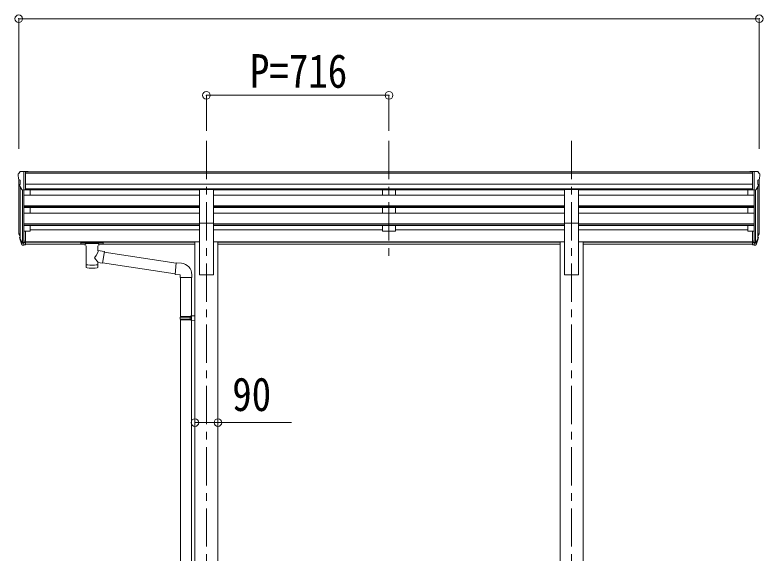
# Model space of a CAD drawing. Units: millimetres at full size, sheet at 1:30. Extents: x -8432 to 8432, y -5820 to 5820.
# Drawn here: x 621 to 3555, y -1357 to 752 of the extents above; entities that cross this region are included whole.
import ezdxf
from ezdxf.enums import TextEntityAlignment as Align

# ---------------------------------------------------------------- set-up
doc = ezdxf.new("R2010")
doc.units = ezdxf.units.MM
doc.header["$LTSCALE"] = 30
doc.header["$PDMODE"] = 32
doc.header["$PDSIZE"] = 30
doc.linetypes.add('CHAIN1', pattern=[8, 5, -1, 1, -1])
for name, color, linetype, lineweight in [('0-1_本体', 5, 'CHAIN1', 9), ('0-3_ELV2', 4, 'Continuous', 9), ('0-6_OTH_LINE', 6, 'Continuous', 9), ('0-9_OUTLINE', 7, 'Continuous', 9)]:
    doc.layers.add(name, color=color, linetype=linetype, lineweight=lineweight)
doc.styles.add('ＭＳ ゴシック', font='')
doc.styles.get('ＭＳ ゴシック').set_extended_font_data('MS Gothic')

msp = doc.modelspace()

# ---------------------------------------------------------------- linework, layer by layer
at = {"layer": '0-1_本体'}
for p, q in [((1372.01, 258.21), (1372.01, -3416.2)), ((2088.01, 258.21), (2088.01, -219.31)), ((2804.01, 258.21), (2804.01, -3416.2))]:
    msp.add_line(p, q, dxfattribs=at)
at = {"layer": '0-3_ELV2'}
for p, q in [((634.01, 129.43), (634.01, 128.8)), ((640.92, 138.24), (636.86, 132.43)), ((644.01, 138.8), (641.68, 138.66)), ((644.01, 138.8), (662.51, 138.8)), ((656.01, 138.8), (656.01, -94.92)), ((662.51, 138.8), (672.51, 138.72)), ((662.51, 66.82), (662.51, 138.8)), ((3513.51, 137.2), (662.51, 137.2)), ((3513.51, 131.98), (662.51, 131.98)), ((672.51, 137.2), (672.51, 138.72)), ((3513.51, 138.8), (3503.51, 138.72)), ((3503.51, 137.2), (3503.51, 138.72)), ((3513.51, 66.82), (3513.51, 138.8)), ((3532.01, 138.8), (3513.51, 138.8)), ((3520.01, 138.8), (3520.01, -94.92)), ((3532.01, 138.8), (3534.35, 138.66)), ((3535.1, 138.24), (3539.17, 132.43)), ((3542.01, 129.43), (3542.01, 128.8)), ((636.01, 108.23), (636.01, -94.56)), ((636.55, 107.62), (641.86, 104.55)), ((642.01, 104.29), (642.01, 88.01)), ((3513.51, 88.45), (662.51, 88.45)), ((3534.01, 104.29), (3534.01, 88.01)), ((3539.48, 107.62), (3534.16, 104.55)), ((3540.01, 108.23), (3540.01, -94.56)), ((648.39, 67.63), (639.39, 83.22)), ((640.98, 80.46), (640.98, -121.26)), ((650.01, 66.29), (650, -139.7)), ((656.01, 65.82), (650.8, 66.14)), ((662.51, 66.82), (656.01, 66.82)), ((3513.51, 70.6), (662.51, 70.6)), ((1344.51, 67.35), (662.51, 67.35)), ((681.01, 67.35), (681.01, 45.29)), ((1344.51, -63.62), (1344.51, 68.17)), ((1344.51, 68.17), (1399.51, 68.17)), ((1399.51, -63.62), (1399.51, 68.17)), ((2776.51, 67.35), (1399.51, 67.35)), ((2063.01, 67.25), (2063.01, 45.39)), ((2113.01, 67.25), (2113.01, 45.39)), ((2776.51, -63.62), (2776.51, 68.17)), ((2776.51, 68.17), (2831.51, 68.17)), ((2831.51, -63.62), (2831.51, 68.17)), ((3513.51, 67.35), (2831.51, 67.35)), ((3495.01, 67.35), (3495.01, 45.29)), ((3513.51, 66.82), (3520.01, 66.82)), ((3520.01, 65.82), (3525.22, 66.14)), ((3526.01, 66.29), (3526.02, -139.7)), ((3527.64, 67.63), (3536.64, 83.22)), ((3535.04, 80.46), (3535.04, -121.26)), ((656.01, 45.29), (1344.51, 45.29)), ((2776.51, 45.29), (1399.51, 45.29)), ((2113.01, 45.39), (2063.01, 45.39)), ((3520.01, 45.29), (2831.51, 45.29)), ((656.01, 3.41), (1344.51, 3.41)), ((656.01, 1.91), (1344.51, 1.91)), ((2776.51, 3.41), (1399.51, 3.41)), ((2776.51, 1.91), (1399.51, 1.91)), ((3520.01, 3.41), (2831.51, 3.41)), ((3520.01, 1.91), (2831.51, 1.91)), ((656.01, -2.4), (1344.51, -2.4)), ((656.01, -24.82), (1344.51, -24.82)), ((681.01, -2.4), (681.01, -24.82)), ((2776.51, -2.4), (1399.51, -2.4)), ((2776.51, -24.82), (1399.51, -24.82)), ((2063.01, -2.4), (2063.01, -24.72)), ((2113.01, -24.72), (2063.01, -24.72)), ((2113.01, -24.72), (2113.01, -2.4)), ((3520.01, -2.4), (2831.51, -2.4)), ((3520.01, -24.82), (2831.51, -24.82)), ((3495.01, -2.4), (3495.01, -24.82)), ((656.01, -66.69), (1344.51, -66.69)), ((656.01, -68.19), (1344.51, -68.19)), ((656.01, -72.51), (1344.51, -72.51)), ((681.01, -72.51), (681.01, -95.55)), ((1344.51, -63.62), (1344.51, -266.2)), ((1344.51, -63.62), (1399.51, -63.62)), ((1399.51, -63.62), (1399.51, -266.2)), ((2776.51, -66.69), (1399.51, -66.69)), ((2776.51, -68.19), (1399.51, -68.19)), ((2776.51, -72.51), (1399.51, -72.51)), ((2063.01, -72.51), (2063.01, -95.55)), ((2113.01, -72.51), (2113.01, -95.55)), ((2776.51, -63.62), (2776.51, -266.2)), ((2776.51, -63.62), (2831.51, -63.62)), ((2831.51, -63.62), (2831.51, -266.2)), ((3520.01, -66.69), (2831.51, -66.69)), ((3520.01, -68.19), (2831.51, -68.19)), ((3520.01, -72.51), (2831.51, -72.51)), ((3495.01, -72.51), (3495.01, -95.55)), ((637.11, -109.11), (640.98, -117.06)), ((637.71, -107.73), (640.98, -114.8)), ((656.01, -94.92), (656.01, -149.69)), ((662.51, -94.92), (656.01, -94.92)), ((662.51, -94.92), (662.51, -148.95)), ((681.01, -95.55), (662.51, -95.55)), ((681.01, -90.61), (1344.51, -90.61)), ((2063.01, -90.61), (1399.51, -90.61)), ((2113.01, -95.55), (2063.01, -95.55)), ((2776.51, -90.61), (2113.01, -90.61)), ((3495.01, -90.61), (2831.51, -90.61)), ((3495.01, -95.55), (3513.51, -95.55)), ((3513.51, -94.92), (3513.51, -148.95)), ((3513.51, -94.92), (3520.01, -94.92)), ((3520.01, -94.92), (3520.01, -149.69)), ((3538.32, -107.73), (3535.04, -114.8)), ((3538.92, -109.11), (3535.04, -117.06)), ((639.42, -120.38), (639.76, -124.79)), ((639.76, -124.79), (648.57, -148.34)), ((640.38, -124.23), (648.57, -140.4)), ((649.58, -139.27), (641.82, -123.87)), ((656.01, -139.95), (650.88, -139.95)), ((656.01, -141.76), (651.17, -141.76)), ((662.51, -135.05), (656.01, -135.05)), ((662.51, -139.93), (656.01, -139.93)), ((662.51, -137.62), (1326.81, -137.62)), ((662.51, -139.02), (1326.81, -139.02)), ((1326.81, -137.2), (1344.51, -137.2)), ((1326.81, -137.2), (1326.81, -2541.2)), ((1417.21, -137.2), (1399.51, -137.2)), ((1417.21, -137.2), (1417.21, -2541.2)), ((2758.81, -137.62), (1417.21, -137.62)), ((2758.81, -139.02), (1417.21, -139.02)), ((2758.81, -137.2), (2776.51, -137.2)), ((2758.81, -137.2), (2758.81, -2541.2)), ((2849.21, -137.2), (2831.51, -137.2)), ((2849.21, -137.2), (2849.21, -2541.2)), ((3513.51, -137.62), (2849.21, -137.62)), ((3513.51, -139.02), (2849.21, -139.02)), ((3513.51, -135.05), (3520.01, -135.05)), ((3513.51, -139.93), (3520.01, -139.93)), ((3520.01, -139.95), (3525.15, -139.95)), ((3520.01, -141.76), (3524.86, -141.76)), ((3526.45, -139.27), (3534.2, -123.87)), ((3535.65, -124.23), (3527.46, -140.4)), ((3536.27, -124.79), (3527.46, -148.34)), ((3536.6, -120.38), (3536.27, -124.79)), ((656.01, -149.69), (651.17, -149.69)), ((662.51, -148.95), (656.01, -148.95)), ((896.51, -146.71), (662.51, -146.71)), ((1326.81, -146.71), (950.51, -146.71)), ((2758.81, -146.71), (1417.21, -146.71)), ((3513.51, -146.71), (2849.21, -146.71)), ((3513.51, -148.95), (3520.01, -148.95)), ((3520.01, -149.69), (3524.86, -149.69)), ((1344.51, -266.2), (1399.51, -266.2)), ((2776.51, -266.2), (2831.51, -266.2))]:
    msp.add_line(p, q, dxfattribs=at)
for centre, radius, start, end in [((637.01, 129.43), 3, 93, 180), ((836.01, 128.8), 202, 180, 184.94904), ((641.74, 137.66), 1, 93.5, 145), ((3534.29, 137.66), 1, 35, 86.5), ((3539.01, 129.43), 3, 0, 87), ((3340.01, 128.8), 202, 355.05096, 0), ((640.92, 111.99), 6.18, 185.7035, 224.99897), ((641.71, 104.29), 0.3, 0, 60), ((3534.31, 104.29), 0.3, 120, 180), ((3535.11, 111.99), 6.18, 315.00103, 354.2965), ((641.98, 84.72), 3, 94.7167, 210), ((641.71, 88.01), 0.3, 274.7167, 0), ((650.99, 69.13), 3, 210, 266.5), ((3525.04, 69.13), 3, 273.5, 330), ((3534.31, 88.01), 0.3, 180, 265.2833), ((3534.04, 84.72), 3, 330, 85.2833), ((665.2, -99.99), 29.53, 186.50806, 197.98144), ((666.6, -98.24), 30.41, 187.1552, 198.19734), ((3509.43, -98.24), 30.41, 341.80266, 352.8448), ((3510.83, -99.99), 29.53, 342.01856, 353.49194)]:
    msp.add_arc(centre, radius, start, end, dxfattribs=at)
for centre, major_axis, ratio, start_param, end_param in [((724.66, -100.43), (-89.06, 1.43), 0.57596, 6.1962358, 6.3678173), ((723.87, -93.75), (87.93, 4.42), 0.541684, 3.0659337, 3.2228513), ((3452.15, -93.75), (-87.93, 4.42), 0.541684, 3.060334, 3.2172517), ((3451.36, -100.43), (89.06, 1.43), 0.57596, 6.1985533, 6.3701348), ((640.72, -120.38), (1.3, 0), 0.90356, 1.3700892, 3.347195), ((726.64, -104.19), (-89.07, 0), 0.90356, 0.2056023, 0.2515348), ((725.93, -100.33), (-88.05, 0), 0.90356, 0.2662965, 0.3003836), ((651.17, -139.05), (-3, 0), 0.90356, 0.5235988, 1.5707963), ((650.88, -138.6), (-1.5, 0), 0.90356, 0.5235988, 1.5707963), ((3524.86, -139.05), (3, 0), 0.90356, 4.712389, 5.7595865), ((3525.15, -138.6), (1.5, 0), 0.90356, 4.712389, 5.7595865), ((3450.09, -100.33), (88.05, 0), 0.90356, 5.9828017, 6.0168888), ((3535.3, -120.38), (-1.3, 0), 0.90356, 2.9359903, 4.9130961), ((3449.38, -104.19), (89.07, 0), 0.90356, 6.0316505, 6.077583), ((651.17, -146.98), (3, 0), 0.90356, 3.6651914, 4.712389), ((3524.86, -146.98), (-3, 0), 0.90356, 1.5707963, 2.6179939)]:
    msp.add_ellipse(centre, major_axis=major_axis, ratio=ratio, start_param=start_param, end_param=end_param, dxfattribs=at)
at = {"layer": '0-6_OTH_LINE'}
for p, q in [((636.01, 737.2), (636.01, 227.63)), ((636.01, 737.2), (3540.01, 737.2)), ((3540.01, 737.2), (3540.01, 227.63)), ((1372.01, 437.2), (1372.01, 298.23)), ((2088.01, 437.2), (1372.01, 437.2)), ((2088.01, 437.2), (2088.01, 298.23)), ((1326.81, -845.75), (1416.81, -845.75)), ((1416.81, -845.75), (1706.24, -845.75))]:
    msp.add_line(p, q, dxfattribs=at)
for p in [(636.01, 737.2), (3540.01, 737.2), (1372.01, 437.2), (2088.01, 437.2), (1326.81, -845.75), (1416.81, -845.75)]:
    msp.add_point(p, dxfattribs=at)
at = {"layer": '0-9_OUTLINE'}
for p, q in [((880.01, -139.8), (880.01, -145.55)), ((882.01, -139.13), (965.01, -139.13)), ((882.01, -141.31), (965.01, -141.31)), ((882.01, -146.22), (896.51, -146.22)), ((896.51, -151.86), (896.51, -145.32)), ((950.51, -151.86), (950.51, -145.32)), ((950.51, -146.22), (965.01, -146.22)), ((967.01, -139.8), (967.01, -145.55)), ((900.61, -152.78), (900.6, -238.22)), ((946.41, -171.53), (946.41, -152.78)), ((971.63, -175.43), (946.41, -171.52)), ((971.63, -175.43), (964.61, -220.69)), ((1252.63, -221.09), (971.32, -177.45)), ((946.43, -238.22), (946.41, -217.56)), ((946.41, -217.87), (964.61, -220.69)), ((1248.96, -263.02), (964.88, -218.95)), ((1273.63, -221.05), (1252.79, -219.23)), ((1268.7, -276.79), (1314.7, -276.79)), ((1270.81, -276.79), (1270.81, -430.26)), ((1312.81, -276.79), (1312.81, -427.7)), ((1314.7, -276.79), (1314.7, -265.88)), ((1268.81, -432.26), (1269.81, -430.26)), ((1268.81, -432.26), (1312.81, -432.26)), ((1268.81, -432.26), (1268.81, -440.26)), ((1269.81, -430.26), (1312.81, -430.26)), ((1308.34, -432.26), (1307.91, -430.26)), ((1310.81, -427.76), (1326.81, -427.29)), ((1310.81, -429.76), (1310.81, -427.76)), ((1310.81, -429.76), (1312.81, -429.76)), ((1326.81, -427.29), (1326.81, -445.23)), ((1268.81, -440.26), (1312.81, -440.26)), ((1268.81, -440.26), (1269.81, -442.26)), ((1269.81, -442.26), (1312.81, -442.26)), ((1270.81, -442.26), (1270.81, -1456.14)), ((1310.81, -444.76), (1310.81, -442.76)), ((1310.81, -444.76), (1326.81, -445.23)), ((1312.81, -444.82), (1312.81, -1453.58))]:
    msp.add_line(p, q, dxfattribs=at)
for points in [[(880.01, -139.8), (880.05, -139.6), (880.13, -139.46), (880.23, -139.37), (880.33, -139.31), (880.45, -139.26), (880.75, -139.2), (881.24, -139.16), (881.78, -139.13), (882.01, -139.13)], [(880.01, -145.55), (880.05, -145.75), (880.13, -145.89), (880.23, -145.98), (880.33, -146.04), (880.45, -146.09), (880.75, -146.15), (881.24, -146.2), (881.78, -146.22), (882.01, -146.22)], [(965.01, -139.13), (965.37, -139.14), (965.9, -139.16), (966.35, -139.21), (966.65, -139.29), (966.82, -139.39), (966.94, -139.53), (967.01, -139.71), (967.01, -139.8)], [(965.01, -146.22), (965.37, -146.21), (965.9, -146.19), (966.35, -146.14), (966.65, -146.06), (966.82, -145.96), (966.94, -145.82), (967.01, -145.64), (967.01, -145.55)], [(1252.79, -219.23), (1248.78, -265.05), (1268.7, -266.79), (1268.7, -276.79)], [(1308.34, -432.26), (1308.34, -440.26), (1307.91, -442.26)], [(1310.81, -442.76), (1312.81, -442.76), (1312.81, -429.76)]]:
    msp.add_lwpolyline(points, dxfattribs=at)
msp.add_arc((1269.7, -265.88), 45, 0, 85, dxfattribs=at)
for centre, major_axis, ratio, start_param, end_param in [((882.01, -141.53), (2, 0), 0.109601, 1.5707963, 3.1415927), ((923.51, -145.32), (27, 0), 0.070066, 6.2831853, 9.424778), ((965.01, -141.53), (2, 0), 0.109601, 0, 1.5707963), ((923.51, -198.07), (-22.81, -26.62), 0.234429, 1.6855472, 3.1268519), ((934.51, -149.3), (16, 0), 0.361356, 6.2636979, 6.2831853), ((926.06, -195.42), (20.32, -22.25), 0.045535, 0.0389954, 1.3075346), ((923.51, -225.78), (22.91, 0), 0.122865, 3.1415927, 6.2831853), ((923.51, -238.22), (22.92, 0), 0.101955, 3.1415499, 6.2833984)]:
    msp.add_ellipse(centre, major_axis=major_axis, ratio=ratio, start_param=start_param, end_param=end_param, dxfattribs=at)

# ---------------------------------------------------------------- texts
at = {"layer": '0-6_OTH_LINE', "color": 7, "style": 'ＭＳ ゴシック', "width": 0.85}
for s, p in [('P=716', (1542.51, 427.2)), ('90', (1473.19, -839.96))]:
    msp.add_text(s, height=132, dxfattribs=at).set_placement(p, align=Align.BOTTOM_LEFT)

doc.saveas('drawing.dxf')
